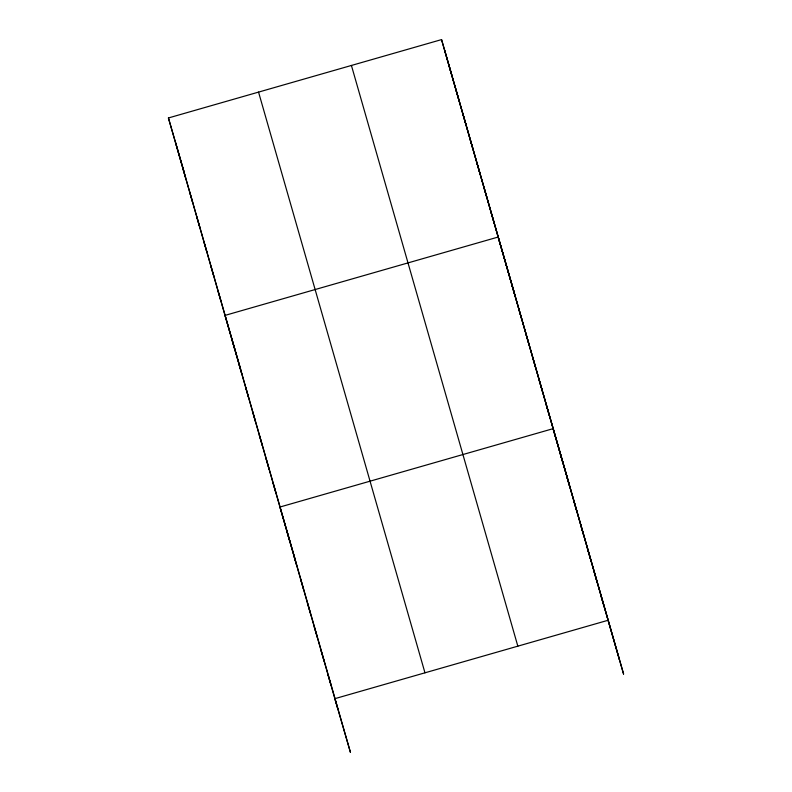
<?xml version="1.0" encoding="UTF-8"?>
<svg xmlns="http://www.w3.org/2000/svg" width="792" height="792" viewBox="0 0 792 792"><rect width="100%" height="100%" fill="white"/><g stroke="black" fill="none" stroke-linecap="round" stroke-linejoin="round"><path stroke-width="1.19" d="M337.857 709.058L168.419 117.968L441.55 39.6L623.581 674.032L441.55 39.6M607.969 620.304L334.838 698.673L350.45 752.4L175.586 142.659M448.628 64.281L451.648 74.666M455.697 88.961L458.716 99.346M462.775 113.642L465.795 124.027M469.844 138.323L472.864 148.708M476.923 163.004L479.932 173.389M483.991 187.684L487.011 198.069M491.06 212.365L494.079 222.75M513.741 290.773L498.138 237.046L224.997 315.404L240.61 369.131M511.87 284.952L514.889 295.337M518.73 308.9L521.75 319.295M525.591 332.858L528.611 343.243M532.462 356.816L535.481 367.201M539.322 380.764L542.342 391.159M546.193 404.722L549.212 415.107M568.666 482.397L553.054 428.68L279.923 507.038L295.525 560.766M559.924 452.628L562.934 463.013M566.785 476.586L569.804 486.971M573.646 500.534L576.665 510.929M580.516 524.492L583.536 534.877M587.377 548.45L590.396 558.835M594.247 572.398L597.257 582.793M601.108 596.356L604.128 606.741M168.419 117.968L184.031 171.696M182.566 167.32L185.585 177.715M189.635 192.001L192.654 202.396M196.713 216.681L199.723 227.076M203.782 241.362L206.801 251.757M210.85 266.043L213.87 276.438M217.929 290.723L220.948 301.118M231.868 339.362L234.887 349.747M238.729 363.31L241.748 373.705M245.599 387.268L248.609 397.653M252.46 411.226L255.479 421.611M259.321 435.174L262.34 445.569M266.191 459.132L269.211 469.517M273.052 483.08L276.071 493.475M286.783 530.996L289.803 541.382M293.644 554.944L296.663 565.339M300.514 578.903L303.534 589.288M307.375 602.861L310.395 613.246M314.246 626.809L317.265 637.204M321.107 650.767L324.126 661.152M327.967 674.715L330.987 685.11M444.569 49.985L619.423 659.736M351.42 65.459L517.839 646.173M258.548 92.1L424.967 672.814"/></g></svg>
